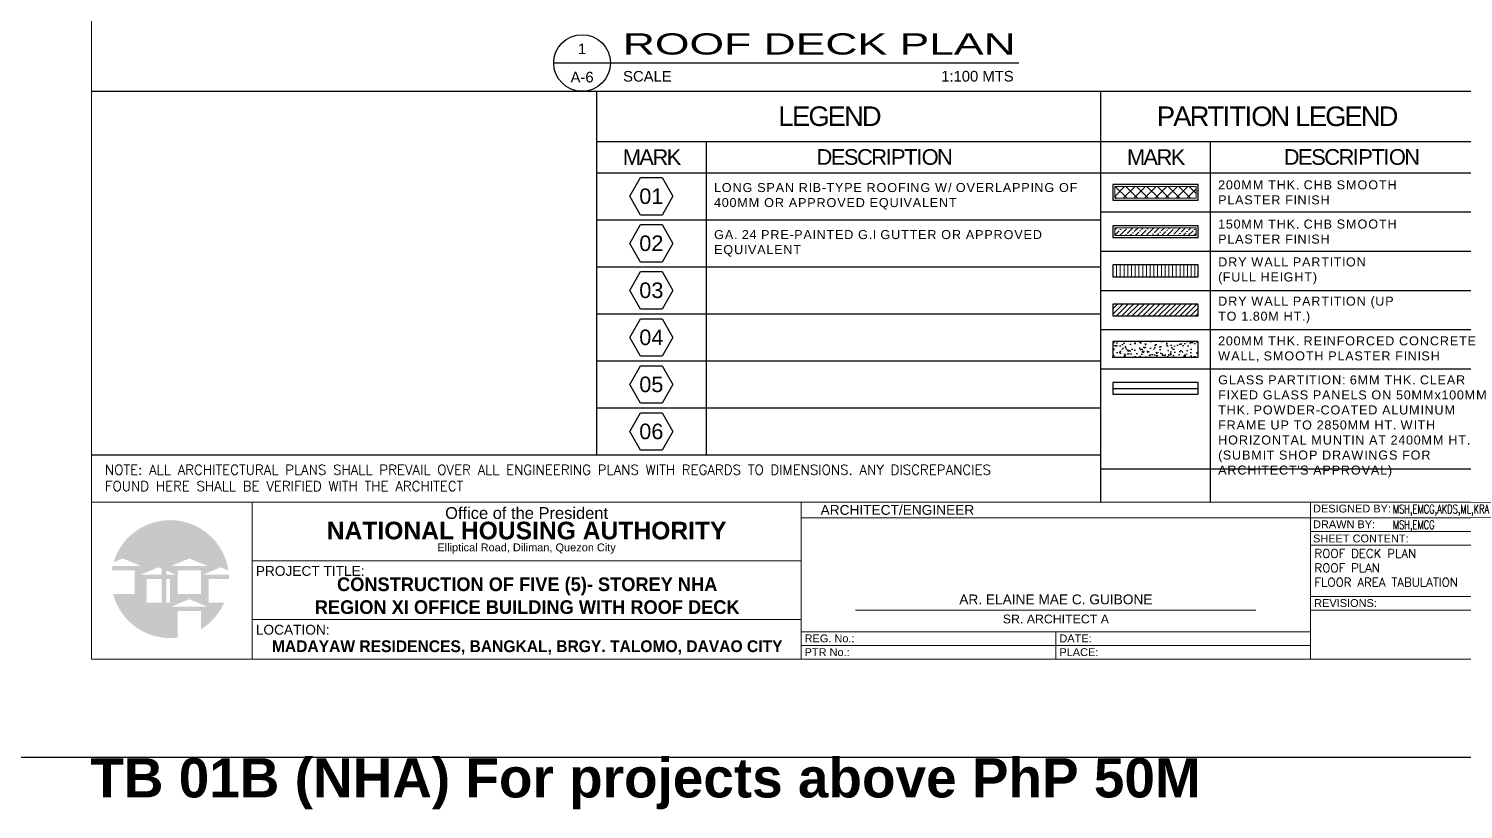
# Model space of a CAD drawing. Header units: metres. Extents: x -12400 to 1, y 0 to 106422.
# Drawn here: x -12016.88 to -11980.29, y 106363.22 to 106383.14 of the extents above; entities that cross this region are included whole.
import ezdxf
from ezdxf.enums import TextEntityAlignment as Align

# ---------------------------------------------------------------- set-up
doc = ezdxf.new("R2010")
doc.units = ezdxf.units.M
for name, color, linetype in [('A-ANNO-LEGN', 4, 'Continuous'), ('A-ANNO-TEXT', 4, 'Continuous'), ('TITLE', 1, 'Continuous'), ('TITLE BLOCK', 7, 'Continuous'), ('txt', 2, 'Continuous'), ('TXT2', 2, 'Continuous')]:
    doc.layers.add(name, color=color, linetype=linetype)
for name, color, linetype, lineweight in [('B', 5, 'Continuous', 30), ('G', 3, 'Continuous', 20), ('HATCH', 250, 'Continuous', 5), ('R', 1, 'Continuous', 9), ('TBLOCK-BORDER-INSIDE', 247, 'Continuous', 0), ('TBLOCK-BORDER-OUTSIDE', 240, 'Continuous', 0), ('TBLOCK-BORDER-TLINE', 40, 'Continuous', 0), ('W', 140, 'Continuous', 80), ('Y', 2, 'Continuous', 13)]:
    doc.layers.add(name, color=color, linetype=linetype, lineweight=lineweight)
doc.styles.add('arial', font='arial.ttf')
doc.styles.add('arial baltic', font='arial.ttf')
doc.styles.add('Arial-Bold', font='arial.ttf')
doc.styles.add('arialBOLD', font='arialbd.ttf', dxfattribs={"height": 0.2})
doc.styles.add('CPDA-FONT', font='arial.ttf')
doc.styles.add('HTDO - ARIAL', font='arial.ttf')
doc.styles.add('simplex', font='simplex.shx')
doc.styles.add('T-0.15', font='romans.shx', dxfattribs={"height": 0.15})
doc.styles.add('T.25', font='romans.shx', dxfattribs={"height": 0.2})

# ---------------------------------------------------------------- blocks, each defined once
blk = doc.blocks.new('*U174')
at = {"layer": 'TITLE'}
blk.add_lwpolyline([(1271.65, 13.83), (1381.18, 13.83)], dxfattribs=at)
blk.add_circle((1278.31, 13.83), 6.67, dxfattribs=at)
at = {"layer": 'TITLE', "color": 5, "style": 'CPDA-FONT'}
blk.add_attdef('TITLE:', text='', height=5, dxfattribs=at).set_placement((1287.8, 24.54), align=Align.MIDDLE_LEFT)
blk.add_attdef('TITLE:', (1287.89, 15.82), '', height=5, dxfattribs=at)
at = {"layer": 'TXT2', "style": 'CPDA-FONT'}
blk.add_text('SCALE', height=2.5, dxfattribs=at).set_placement((1287.97, 9.44))
for tag, p in [('DET_NO.:', (1278.31, 17.16)), ('DWG_NO:', (1278.31, 10.5))]:
    blk.add_attdef(tag, text='', height=2.5, dxfattribs=at).set_placement(p, align=Align.MIDDLE_CENTER)
blk.add_attdef('SCALE', text='', height=2.5, dxfattribs=at).set_placement((1361.14, 10.71), align=Align.MIDDLE_LEFT)
blk = doc.blocks.new('150MM CHB')
at = {"layer": 'HATCH'}
h = blk.add_hatch(dxfattribs=at)
h.set_pattern_fill('ANSI36', color=256, scale=0.015)
h.set_pattern_definition([(45, (12092.36169, -106406.766595), (0.02525697034, 0.092608891249), [0.1190625, -0.0238125, 0, -0.0238125])])
h.paths.add_polyline_path([(0.025, 0.125), (0.025, 0.025), (1.062, 0.025), (1.062, 0.125)])
at = {"color": 4}
blk.add_lwpolyline([(1.087, 0), (1.087, 0.15), (0, 0.15), (0, 0)], close=True, dxfattribs=at)
at = {"layer": 'HATCH'}
blk.add_lwpolyline([(1.062, 0.025), (1.062, 0.125), (0.025, 0.125), (0.025, 0.025)], close=True, dxfattribs=at)
blk = doc.blocks.new('150MM DRYWALL FULL HT')
at = {"layer": 'HATCH'}
h = blk.add_hatch(dxfattribs=at)
h.set_pattern_fill('ANSI31', color=256, scale=0.015, angle=45)
h.set_pattern_definition([(90, (12092.36169, -106406.416595), (-0.047625, 0), [])])
h.paths.add_polyline_path([(0, 0.15), (0, 0), (1.087, 0), (1.087, 0.15)])
at = {"color": 3}
blk.add_lwpolyline([(1.087, 0), (1.087, 0.15), (0, 0.15), (0, 0)], close=True, dxfattribs=at)
blk = doc.blocks.new('150MM DRYWALL 1.8HT')
at = {"layer": 'HATCH'}
h = blk.add_hatch(dxfattribs=at)
h.set_pattern_fill('ANSI31', color=256, scale=0.015)
h.set_pattern_definition([(45, (12092.36169, -106406.066595), (-0.033675960454, 0.033675960454), [])])
h.paths.add_polyline_path([(0, 0.15), (0, 0), (1.088, 0), (1.088, 0.15)])
at = {"color": 3}
blk.add_lwpolyline([(1.088, 0), (1.088, 0.15), (0, 0.15), (0, 0)], close=True, dxfattribs=at)
blk = doc.blocks.new('*U76')
at = {"color": 1}
blk.add_lwpolyline([(1.087, 0), (1.087, 0.15), (0, 0.15), (0, 0)], close=True, dxfattribs=at)
at = {"color": 3}
blk.add_lwpolyline([(0, 0.075), (1.087, 0.075)], dxfattribs=at)
blk = doc.blocks.new('*U49')
h = blk.add_hatch()
h.set_pattern_fill('AR-CONC', color=250, scale=0.001)
h.paths.add_polyline_path([(1.087, 0), (1.087, 0.2), (0, 0.2), (0, 0)])
at = {"color": 4}
blk.add_lwpolyline([(1.087, 0), (1.087, 0.2), (0, 0.2), (0, 0)], close=True, dxfattribs=at)
blk = doc.blocks.new('*U36')
at = {"layer": 'HATCH'}
h = blk.add_hatch(dxfattribs=at)
h.set_pattern_fill('ANSI37', color=256, scale=0.03, angle=-180)
h.paths.add_polyline_path([(0.025, 0.175), (0.025, 0.025), (1.063, 0.025), (1.063, 0.175)])
blk.add_lwpolyline([(0, 0.2), (0, 0), (1.087, 0), (1.087, 0.2)], close=True)
blk.add_lwpolyline([(0.025, 0.175), (0.025, 0.025), (1.063, 0.025), (1.063, 0.175)], close=True, dxfattribs=at)
blk = doc.blocks.new('A$C89093881')
at = {"color": 2}
for points in [[(-69.683, 8.079), (0, 8.079)], [(-56.804, 8.079), (-56.804, -1.2)], [(-43.948, 8.078), (-43.948, -1.201)], [(-43.948, 8.078), (-43.948, -2.4)], [(-56.804, 6.8), (0, 6.8)], [(-54.004, 6.8), (-54.004, -1.2)], [(-43.948, 6.8), (0, 6.8)], [(-41.148, 6.799), (-41.148, -2.4)], [(-56.804, 6), (0, 6)], [(-43.948, 6), (0, 6)], [(-43.948, -1.201), (-69.683, -1.201)]]:
    blk.add_lwpolyline(points, dxfattribs=at)
at = {"color": 1}
for points in [[(-56.804, 4.8), (-43.948, 4.8)], [(-43.948, 5), (-33.709, 5)], [(-43.948, 4), (-33.709, 4)], [(-56.804, 3.6), (-43.948, 3.6)], [(-43.948, 3), (-33.709, 3)], [(-56.804, 2.4), (-43.948, 2.4)], [(-43.948, 2), (-33.709, 2)], [(-56.804, 1.2), (-43.948, 1.2)], [(-43.948, 1), (-33.709, 1)], [(-56.804, 0), (-43.948, 0)], [(-43.948, -1.55), (-33.709, -1.55)]]:
    blk.add_lwpolyline(points, dxfattribs=at)
at = {"layer": 'A-ANNO-LEGN', "color": 143}
for points in [[(-55.128, 5.878), (-54.852, 5.4), (-55.128, 4.922), (-55.68, 4.922), (-55.956, 5.4), (-55.68, 5.878)], [(-55.128, 4.678), (-54.852, 4.2), (-55.128, 3.722), (-55.68, 3.722), (-55.956, 4.2), (-55.68, 4.678)], [(-55.128, 3.478), (-54.852, 3), (-55.128, 2.522), (-55.68, 2.522), (-55.956, 3), (-55.68, 3.478)], [(-55.128, 2.278), (-54.852, 1.8), (-55.128, 1.322), (-55.68, 1.322), (-55.956, 1.8), (-55.68, 2.278)], [(-55.128, 1.078), (-54.852, 0.6), (-55.128, 0.122), (-55.68, 0.122), (-55.956, 0.6), (-55.68, 1.078)], [(-55.128, -0.122), (-54.852, -0.6), (-55.128, -1.078), (-55.68, -1.078), (-55.956, -0.6), (-55.68, -0.122)]]:
    blk.add_lwpolyline(points, close=True, dxfattribs=at)
at = {"xscale": 2, "yscale": 2, "zscale": 2}
for name, p in [('*U36', (-43.636, 5.299)), ('150MM CHB', (-43.636, 4.349)), ('150MM DRYWALL FULL HT', (-43.636, 3.349)), ('150MM DRYWALL 1.8HT', (-43.636, 2.349)), ('*U49', (-43.636, 1.299)), ('*U76', (-43.636, 0.349))]:
    blk.add_blockref(name, p, dxfattribs=at)
at = {"linetype": 'Continuous'}
for s, width, gutter_width, heights, insert, char_height, attachment_point, style in [('{\\T0.9;\\C3;LEGEND}', 10.05921, 0.001, [0], (-50.874, 7.44), 0.5, 5, 'arial'), ('{\\T0.9;\\C3;PARTITION LEGEND}', 10.05921, 0.001, [0], (-39.457, 7.438), 0.5, 5, 'arial'), ('\\pxt28;{\\T0.9;\\C3;MARK}', 7.60421, 0.001, [0], (-55.404, 6.4), 0.4, 5, 'arial'), ('\\pxt28;{\\T0.9;\\C3;DESCRIPTION}', 7.60421, 0.001, [0], (-49.474, 6.4), 0.4, 5, 'arial'), ('\\pxt28;{\\T0.9;\\C3;MARK}', 7.60421, 0.001, [0], (-42.548, 6.399), 0.4, 5, 'arial'), ('\\pxt28;{\\T0.9;\\C3;DESCRIPTION}', 7.60421, 0.001, [0], (-37.557, 6.4), 0.4, 5, 'arial'), ('\\A1;\\pxql;{\\fArial|b0|i0|c0|p34;\\T1.1;\\C2;LONG SPAN RIB-TYPE ROOFING W/ OVERLAPPING OF 400MM OR APPROVED EQUIVALENT}', 9.6204, 0.001, [1.982], (-53.804, 5.4), 0.23, 4, 'T-0.15'), ('\\A1;\\pxql;{\\fArial|b0|i0|c0|p34;\\T1.1;\\C2;200MM THK. CHB SMOOTH PLASTER FINISH}', 4.65976, 0.001, [1.982], (-40.948, 5.499), 0.23, 4, 'T-0.15'), ('\\A1;\\pxql;{\\fArial|b0|i0|c0|p34;\\T1.1;\\C2;150MM THK. CHB SMOOTH PLASTER FINISH}', 5.49597, 0.001, [1.982], (-40.948, 4.499), 0.23, 4, 'T-0.15'), ('\\A1;\\pxql;{\\fArial|b0|i0|c0|p34;\\T1.1;\\C2;GA. 24 PRE-PAINTED G.I GUTTER OR APPROVED EQUIVALENT}', 9.6204, 0.001, [1.982], (-53.804, 4.2), 0.23, 4, 'T-0.15'), ('\\A1;\\pxql,t30;{\\fArial|b0|i0|c0|p34;\\T1.1;\\C2;DRY WALL PARTITION (FULL HEIGHT)}', 4.74881, 0.001, [1.982], (-40.948, 3.499), 0.23, 4, 'T-0.15'), ('\\A1;\\pxql,t30;{\\fArial|b0|i0|c0|p34;\\T1.1;\\C2;DRY WALL PARTITION (UP TO 1.80M HT.)}', 4.90663, 0.001, [1.982], (-40.948, 2.499), 0.23, 4, 'T-0.15'), ('\\A1;\\pxt30;{\\fArial|b0|i0|c0|p34;\\T1.1;\\C2;200MM THK. REINFORCED CONCRETE WALL, SMOOTH PLASTER FINISH}', 7.09994, 0.001, [1.982], (-40.948, 1.499), 0.23, 4, 'T-0.15'), ("\\A1;\\pxql;{\\fArial|b0|i0|c0|p34;\\T1.1;\\C2;GLASS PARTITION: 6MM THK. CLEAR FIXED GLASS PANELS ON 50MMx100MM THK. POWDER-COATED ALUMINUM FRAME UP TO 2850MM HT. WITH HORIZONTAL MUNTIN AT 2400MM HT. (SUBMIT SHOP DRAWINGS FOR ARCHITECT'S APPROVAL)}", 7.22716, 4.440892098500626e-16, [3.872], (-40.948, 0.832), 0.23, 1, 'T-0.15')]:
    blk.add_mtext_dynamic_manual_height_columns(s, width=width, gutter_width=gutter_width, heights=heights, dxfattribs=dict(at, insert=insert, char_height=char_height, attachment_point=attachment_point, style=style))
at = {"layer": 'A-ANNO-LEGN', "color": 0, "char_height": 0.396, "width": 1.06146, "attachment_point": 5, "style": 'Arial-Bold'}
for s, insert in [('01', (-55.404, 5.4)), ('02', (-55.404, 4.2)), ('03', (-55.404, 3)), ('04', (-55.404, 1.8)), ('05', (-55.404, 0.6)), ('06', (-55.404, -0.6))]:
    blk.add_mtext(s, dxfattribs=dict(at, insert=insert))
at = {"layer": 'A-ANNO-TEXT', "color": 2, "insert": (-69.339, -1.451), "char_height": 0.25, "width": 25.44924, "attachment_point": 1, "style": 'T.25'}
blk.add_mtext('{\\C3;NOTE: ALL ARCHITECTURAL PLANS SHALL PREVAIL OVER ALL ENGINEERING PLANS WITH REGARDS TO DIMENSIONS. ANY DISCREPANCIES FOUND HERE SHALL BE VERIFIED WITH THE ARCHITECT}', dxfattribs=at)
blk = doc.blocks.new('nha logo [20x30]')
at = {"layer": 'B'}
h = blk.add_hatch(color=256, dxfattribs=at)
h.paths.add_polyline_path([(752.52, -115.99), (743.07, -115.99, 0.019096), (742.78, -117.49), (750.52, -117.49), (750.52, -122.99), (754.56, -122.99), (754.56, -120.49), (759.73, -120.49), (759.73, -118.99), (752.56, -118.99), (758.56, -116.49), (759.73, -116.98), (759.73, -113.49), (755.47, -110.86), (744.48, -111.93, 0.038492), (743.38, -114.8), (746.52, -113.49)])
h.paths.add_polyline_path([(748.32, -106.44, 0.069327), (745.02, -110.87), (754.07, -109.99)])
h.paths.add_polyline_path([(752.45, -103.23, 0.052722), (749.07, -105.73), (753.4, -108.41)])
h.paths.add_polyline_path([(754.95, -101.99, 0.021764), (753.38, -102.72), (754.55, -109.12), (759.73, -112.31), (759.73, -109.5)])
h.paths.add_polyline_path([(759.4, -100.74, 0.045113), (755.91, -101.63), (758.18, -105.21)])
h.paths.add_polyline_path([(762.56, -100.49, 0.02609), (760.47, -100.6), (758.91, -106.35), (760.57, -108.96), (763.77, -105.68)])
h.paths.add_polyline_path([(764.6, -104.83), (768.07, -101.27, 0.056974), (763.59, -100.52)])
h.paths.add_polyline_path([(761.23, -109.72), (761.23, -110.89), (767.48, -109.69), (772.19, -102.96, 0.041767), (769.14, -101.61)])
h.paths.add_polyline_path([(777.92, -107.68, 0.081023), (773.05, -103.47), (768.89, -109.42)])
h.paths.add_polyline_path([(769.92, -110.24), (780.57, -111.8, 0.047253), (778.61, -108.57)])
h.paths.add_polyline_path([(766.93, -110.81), (761.23, -111.91), (761.23, -117.6), (764.56, -118.99), (761.23, -118.99), (761.23, -120.49), (762.56, -120.49), (762.56, -122.99), (765.08, -122.99), (765.08, -117.49), (773.08, -117.49), (773.08, -122.99), (775.68, -122.99), (775.68, -120.49), (782.56, -120.49, 0.01877), (782.5, -118.99), (773.68, -118.99), (779.68, -116.49), (782.35, -117.6, 0.061492), (781.05, -112.88)])
h.paths.add_polyline_path([(775.08, -115.99), (763.08, -115.99), (769.08, -113.49)], flags=16)
at = {"layer": 'DEFPOINTS'}
blk.add_hatch(color=256, dxfattribs=at).paths.add_polyline_path([(761.23, -111.91), (766.93, -110.81), (781.05, -112.88, 0.014809), (780.57, -111.8), (769.92, -110.24), (778.61, -108.57, 0.014075), (777.92, -107.68), (768.89, -109.42), (773.05, -103.47, 0.012545), (772.19, -102.96), (767.48, -109.69), (761.23, -110.89), (761.23, -109.72), (769.14, -101.61, 0.01399), (768.07, -101.27), (764.6, -104.83), (763.59, -100.52, 0.012921), (762.56, -100.49), (763.77, -105.68), (760.57, -108.96), (758.91, -106.35), (760.47, -100.6, 0.013556), (759.4, -100.74), (758.18, -105.21), (755.91, -101.63, 0.012762), (754.95, -101.99), (759.73, -109.5), (759.73, -112.31), (754.55, -109.12), (753.38, -102.72, 0.013177), (752.45, -103.23), (753.4, -108.41), (749.07, -105.73, 0.012907), (748.32, -106.44), (754.07, -109.99), (745.02, -110.87, 0.014841), (744.48, -111.93), (755.47, -110.86), (759.73, -113.49), (759.73, -140.29, 0.018859), (761.23, -140.45)])
at = {"layer": 'G'}
h = blk.add_hatch(color=256, dxfattribs=at)
h.paths.add_polyline_path([(759.73, -128.49), (754.56, -128.49), (754.56, -122.99), (750.52, -122.99), (750.52, -125.49), (743.19, -125.49, 0.302823), (759.73, -140.29)])
h.paths.add_polyline_path([(765.08, -131.31), (773.08, -131.31), (773.08, -137.5, 0.152448), (780.89, -128.49), (775.68, -128.49), (775.68, -122.99), (773.08, -122.99), (773.08, -125.49), (765.08, -125.49), (765.08, -122.99), (762.56, -122.99), (762.56, -128.49), (761.23, -128.49), (761.23, -140.45, 0.048304), (765.08, -140.33)])
h.paths.add_polyline_path([(763.08, -129.81), (769.08, -127.31), (775.08, -129.81)], flags=16)
blk = doc.blocks.new('A$C4143093F')
at = {"color": 1, "linetype": 'Continuous', "xscale": 85.53599999999842, "yscale": 85.53599999999842, "zscale": 85.53599999999842}
blk.add_blockref('nha logo [20x30]', (-65226, 10306), dxfattribs=at)
blk = doc.blocks.new('A$Ceba0e023')
at = {"layer": 'DEFPOINTS'}
blk.add_line((76.2, 0), (0, 0), dxfattribs=at)
at = {"layer": 'TBLOCK-BORDER-INSIDE'}
blk.add_line((73.693, 6.517), (4.011, 6.517), dxfattribs=at)
blk.add_line((73.693, 6.517), (4.011, 6.517), dxfattribs=at)
at = {"layer": 'TBLOCK-BORDER-INSIDE', "ltscale": 0.35}
for p, q in [((8.111, 2.507), (8.111, 6.517)), ((22.111, 2.507), (22.111, 6.517)), ((35.111, 2.507), (35.111, 6.517))]:
    blk.add_line(p, q, dxfattribs=at)
at = {"layer": 'TBLOCK-BORDER-OUTSIDE'}
for p, q in [((4.011, 2.507), (4.011, 48.427)), ((73.693, 2.507), (4.011, 2.507))]:
    blk.add_line(p, q, dxfattribs=at)
blk.add_lwpolyline([(73.693, 2.507), (4.011, 2.507), (4.011, 48.427), (73.693, 48.427)], close=True, dxfattribs=at)
at = {"layer": 'TBLOCK-BORDER-TLINE'}
for p, q in [((22.111, 6.116), (73.693, 6.116)), ((35.111, 5.765), (47.711, 5.765)), ((35.111, 5.414), (47.711, 5.414)), ((8.111, 5.017), (22.111, 5.017)), ((35.111, 4.111), (47.711, 4.111)), ((23.505, 3.76), (33.716, 3.76)), ((35.111, 3.76), (47.711, 3.76)), ((22.111, 3.208), (35.111, 3.208)), ((28.611, 3.208), (28.611, 2.507)), ((22.111, 2.858), (35.111, 2.858))]:
    blk.add_line(p, q, dxfattribs=at)
blk.add_lwpolyline([(22.111, 3.517), (8.111, 3.517)], dxfattribs=at)
at = {"layer": 'W', "xscale": 0.000879131224526006, "yscale": 0.000879131224526006, "zscale": 0.000879131224526006}
blk.add_blockref('A$C4143093F', (6.016, 4.552), dxfattribs=at)
at = {"layer": 'DEFPOINTS', "style": 'arialBOLD'}
blk.add_text('TB 01B (NHA) For projects above PhP 50M', height=1.00263, dxfattribs=at).set_placement((3.98, -1.02))
at = {"layer": 'G', "style": 'arialBOLD'}
for s, insert, char_height, width, attachment_point in [('NATIONAL HOUSING AUTHORITY', (15.111, 6.016), 0.45, 13.04669, 2), ('{\\W0.95;CONSTRUCTION OF FIVE (5)- STOREY NHA \\PREGION XI OFFICE BUILDING WITH ROOF DECK}', (15.126, 4.126), 0.35, 11.61666, 5), ('{\\W0.95;MADAYAW RESIDENCES, BANGKAL, BRGY. TALOMO, DAVAO CITY}', (15.126, 2.806), 0.3, 13.25129, 5)]:
    blk.add_mtext(s, dxfattribs=dict(at, insert=insert, char_height=char_height, width=width, attachment_point=attachment_point))
at = {"layer": 'R', "style": 'arial baltic'}
for s, p in [('DESIGNED BY:', (35.174, 6.192)), ('DRAWN BY:', (35.174, 5.791)), ('SHEET CONTENT:', (35.174, 5.428)), ('REVISIONS:', (35.203, 3.781)), ('REG. No.:', (22.203, 2.879)), ('DATE:', (28.703, 2.879)), ('PTR No.:', (22.203, 2.528)), ('PLACE:', (28.703, 2.528))]:
    blk.add_text(s, height=0.2, dxfattribs=at).set_placement(p, align=Align.BOTTOM_LEFT)
blk.add_text('Elliptical Road, Diliman, Quezon City', height=0.2, dxfattribs=at).set_placement((15.111, 5.461), align=Align.TOP_CENTER)
for s, height, p in [('AR. ELAINE MAE C. GUIBONE', 0.25, (28.613, 4.034)), ('SR. ARCHITECT A', 0.225, (28.613, 3.534))]:
    blk.add_text(s, height=height, dxfattribs=at).set_placement(p, align=Align.MIDDLE_CENTER)
at = {"layer": 'Y', "style": 'HTDO - ARIAL'}
blk.add_text('Office of the President', height=0.30079, dxfattribs=at).set_placement((15.111, 6.388), align=Align.TOP_CENTER)
at = {"layer": 'Y', "style": 'arial baltic'}
blk.add_text('ARCHITECT/ENGINEER', height=0.25, dxfattribs=at).set_placement((22.611, 6.317), align=Align.MIDDLE_LEFT)
for s, p in [('PROJECT TITLE:', (8.203, 4.56)), ('LOCATION:', (8.203, 3.06))]:
    blk.add_text(s, height=0.25, dxfattribs=at).set_placement(p, align=Align.BOTTOM_LEFT)

msp = doc.modelspace()

# ---------------------------------------------------------------- linework, layer by layer
at = {"color": 2}
msp.add_lwpolyline([(-12015.27514, 106381.53924), (-11945.59224, 106381.53924)], dxfattribs=at)

# ---------------------------------------------------------------- block references
at = {"xscale": 0.999738737056323, "yscale": 0.999738737056323, "zscale": 0.999738737056323}
msp.add_blockref('A$Ceba0e023', (-12019.28462, 106364.54482), dxfattribs=at)
at = {"color": 1}
msp.add_blockref('A$C89093881', (-11945.59224, 106373.46022), dxfattribs=at)
at = {"layer": 'TITLE BLOCK'}
ref = msp.add_blockref('*U174', (-12141.17507, 106380.76359), dxfattribs=dict(at, xscale=0.1082773899033286, yscale=0.1082773899033286, zscale=0.1082773899033286))
ref.add_attrib('DET_NO.:', '1', dxfattribs={"layer": 'TXT2', "height": 0.27069, "style": 'CPDA-FONT'}).set_placement((-12002.76278, 106382.62201), align=Align.MIDDLE_CENTER)
ref.add_attrib('DWG_NO:', 'A-6', dxfattribs={"layer": 'TXT2', "height": 0.270693, "style": 'CPDA-FONT'}).set_placement((-12002.76278, 106381.90016), align=Align.MIDDLE_CENTER)
ref.add_attrib('TITLE:', 'ROOF DECK PLAN', (-12001.72528, 106382.47615), dxfattribs={"layer": 'TITLE', "color": 5, "height": 0.5413869, "style": 'CPDA-FONT', "width": 1.5})
ref.add_attrib('SCALE', '1:100 MTS', dxfattribs={"layer": 'TXT2', "height": 0.270693, "style": 'CPDA-FONT'}).set_placement((-11993.60488, 106381.92349), align=Align.MIDDLE_LEFT)

# ---------------------------------------------------------------- texts
at = {"layer": 'txt', "color": 2, "char_height": 0.22, "width": 7.5872435, "attachment_point": 1, "style": 'simplex'}
for s, insert in [('{\\W0.7;MSH,EMCG,AKDS,ML,KRA}', (-11982.08326, 106370.99262)), ('{\\W0.7;MSH,EMCG}', (-11982.08326, 106370.59167)), ('ROOF DECK PLAN\\PROOF PLAN\\PFLOOR AREA TABULATION', (-11984.08326, 106369.85762))]:
    msp.add_mtext(s, dxfattribs=dict(at, insert=insert))

doc.saveas('drawing.dxf')
